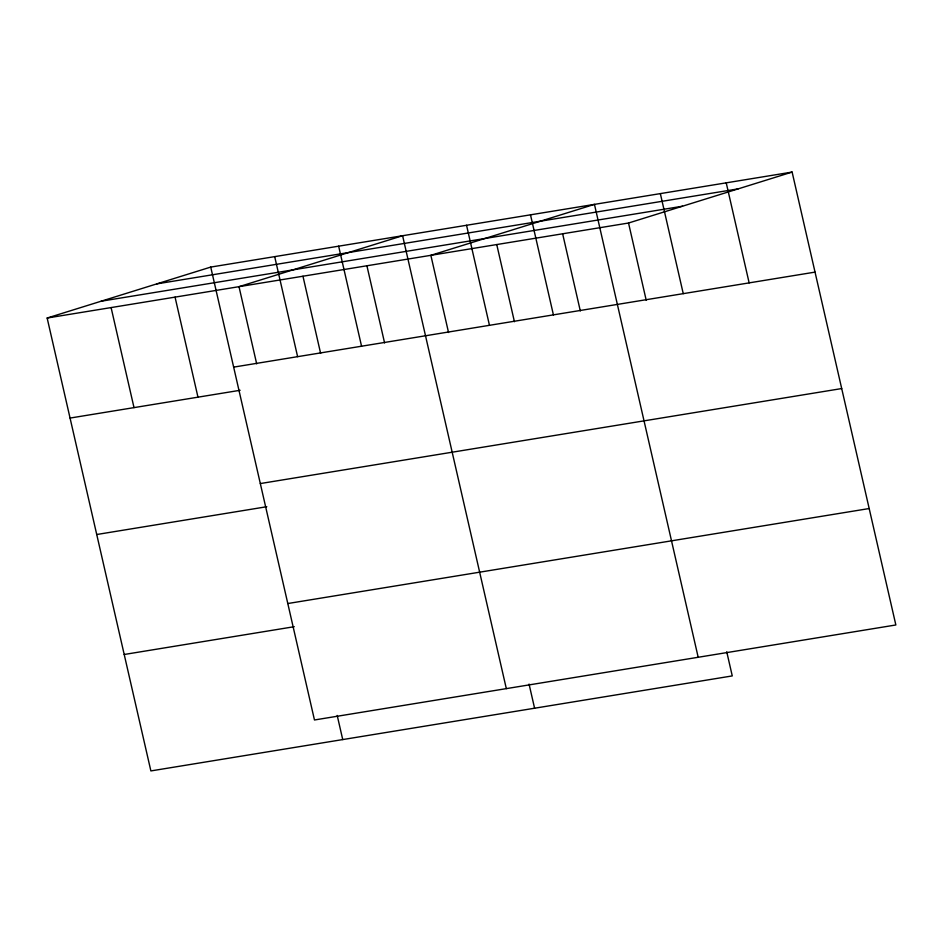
<?xml version="1.0" encoding="UTF-8"?>
<svg xmlns="http://www.w3.org/2000/svg" width="943" height="943" viewBox="0 0 943 943"><rect width="100%" height="100%" fill="white"/><g stroke="black" fill="none" stroke-linecap="round" stroke-linejoin="round"><path stroke-width="1.41" d="M726.735 651.778L732.263 675.919L150.88 770.926L47.15 318.027L210.737 267.081L792.12 172.074L895.85 624.973L314.467 719.98L210.737 267.081M47.15 318.027L628.533 223.019L792.12 172.074M156.75 283.89L738.133 188.883M101.137 301.218L682.52 206.211M233.652 367.122L815.035 272.114M70.065 418.067L240.123 390.284M260.327 483.559L841.698 388.563M96.728 534.516L266.786 506.721M287.804 603.532L869.187 508.536M124.205 654.489L294.263 626.694M726.228 182.836L749.143 282.888M660.348 193.61L683.251 293.65M628.533 223.019L646.203 300.204M698.185 657.271L594.455 204.372L430.857 255.317L448.538 332.502M562.641 233.793L580.322 310.966M530.496 214.827L553.411 314.868M496.749 244.555L514.43 321.728M466.549 225.271L489.464 325.323M529.058 684.088L534.587 708.228M506.32 688.626L402.602 235.726L239.003 286.672L256.685 363.857M366.91 265.773L384.591 342.946M338.643 246.17L361.558 346.222M302.962 276.228L320.632 353.401M274.696 256.626L297.611 356.666M337.205 715.442L342.733 739.583M175.056 297.128L197.971 397.168M111.097 307.571L134.012 407.624"/></g></svg>
